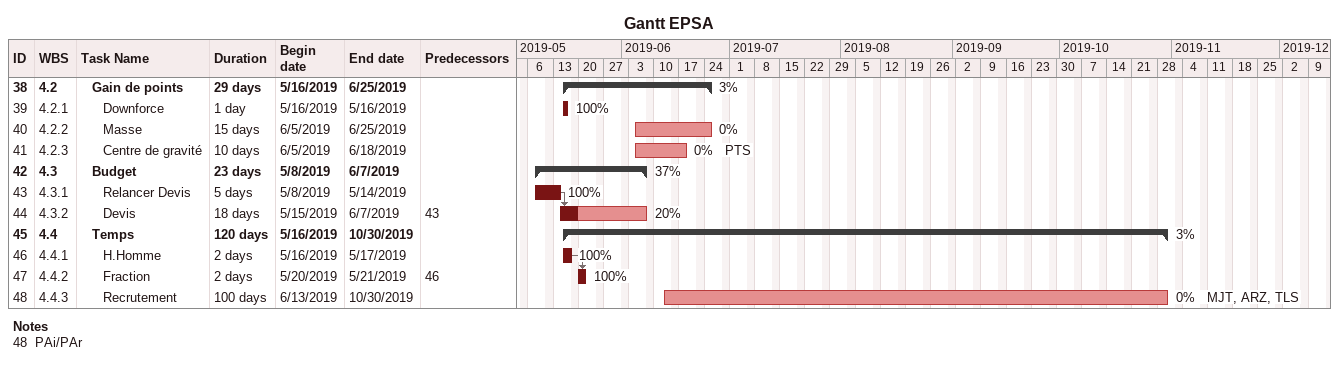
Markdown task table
Gantt EPSA

| ID | WBS | Task | Duration | Start | Finish | Predecessors | Resources | % complete |
|---|---|---|---|---|---|---|---|---|
| 38 | 4.2 | **Gain de points** | 29d | 2019-05-16 | 2019-06-25 |  |  | 3 |
| 39 | 4.2.1 | Downforce | 1d | 2019-05-16 | 2019-05-16 |  |  | 100 |
| 40 | 4.2.2 | Masse | 15d | 2019-06-05 | 2019-06-25 |  |  | 0 |
| 41 | 4.2.3 | Centre de gravité | 10d | 2019-06-05 | 2019-06-18 |  | PTS | 0 |
| 42 | 4.3 | **Budget** | 23d | 2019-05-08 | 2019-06-07 |  |  | 37 |
| 43 | 4.3.1 | Relancer Devis | 5d | 2019-05-08 | 2019-05-14 |  |  | 100 |
| 44 | 4.3.2 | Devis | 18d | 2019-05-15 | 2019-06-07 | 43 |  | 20 |
| 45 | 4.4 | **Temps** | 120d | 2019-05-16 | 2019-10-30 |  |  | 3 |
| 46 | 4.4.1 | H.Homme | 2d | 2019-05-16 | 2019-05-17 |  |  | 100 |
| 47 | 4.4.2 | Fraction | 2d | 2019-05-20 | 2019-05-21 | 46 |  | 100 |
| 48 | 4.4.3 | Recrutement | 100d | 2019-06-13 | 2019-10-30 |  | MJT, ARZ, TLS | 0 |

Notes
- 48: PAi/PAr
